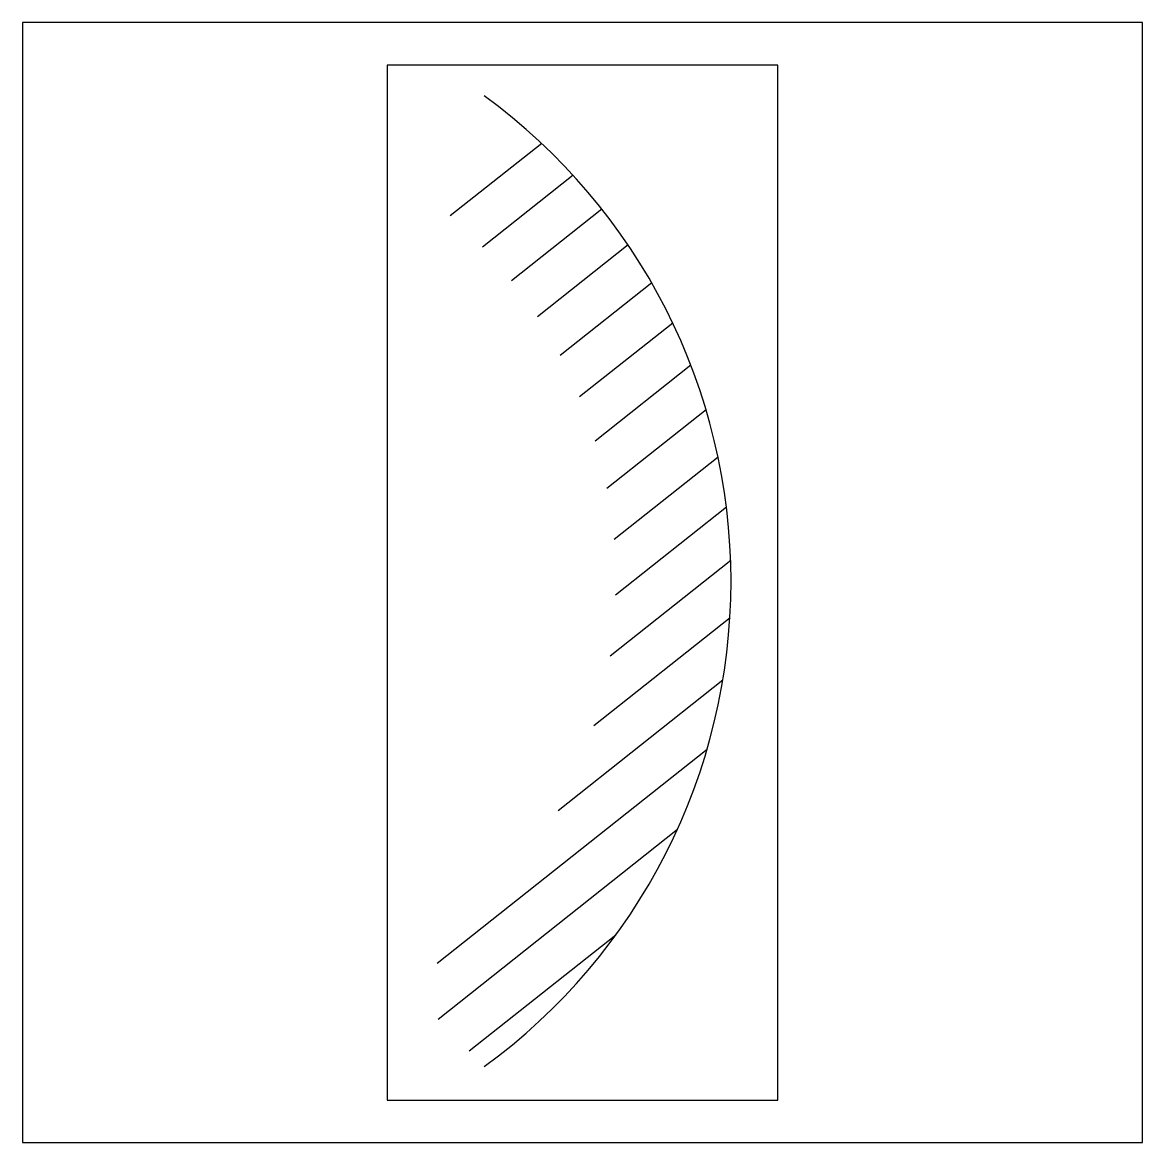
# Model space of a CAD drawing. Header units: millimetres. Extents: x 0 to 1000, y 0 to 1000.
import ezdxf

# ---------------------------------------------------------------- set-up
doc = ezdxf.new("R2010")
doc.units = ezdxf.units.MM
doc.layers.get('0').update_dxf_attribs({"color": 2})
doc.layers.add('1', color=1, linetype='Continuous')
doc.layers.add('3', color=7, linetype='Continuous')

msp = doc.modelspace()

# ---------------------------------------------------------------- linework, layer by layer
at = {"color": 2}
msp.add_lwpolyline([(0, 0), (1000, 0), (1000, 1000), (0, 1000)], close=True, dxfattribs=at)
at = {"layer": '1', "color": 1}
for p, q in [((674.5, 961.7), (325.5, 961.7)), ((325.5, 961.7), (325.5, 38)), ((674.5, 38), (674.5, 961.7)), ((325.5, 38), (674.5, 38))]:
    msp.add_line(p, q, dxfattribs=at)
at = {"layer": '3'}
for p, q in [((463.6, 891.9), (381.9, 827.2)), ((491.6, 863.6), (410.7, 799.4)), ((517.3, 833.3), (436.7, 769.4)), ((540.8, 801.3), (459.9, 737.1)), ((561.9, 767.4), (480.1, 702.6)), ((580.6, 731.6), (497.3, 665.6)), ((596.8, 693.9), (511.4, 626.1)), ((610.4, 654), (521.8, 583.8)), ((621.1, 611.9), (528.2, 538.3)), ((628.6, 567.2), (529.6, 488.8)), ((632.4, 519.6), (524.6, 434.2)), ((631.7, 468.5), (510.2, 372.1)), ((625.4, 412.8), (478.3, 296.3)), ((611.3, 351), (370.2, 159.9)), ((584.7, 279.4), (371.1, 110)), ((529.8, 185.2), (398.9, 81.5))]:
    msp.add_line(p, q, dxfattribs=at)
msp.add_arc((96.4, 501.1), 536.2, 306.087, 53.913, dxfattribs=at)

doc.saveas('drawing.dxf')
